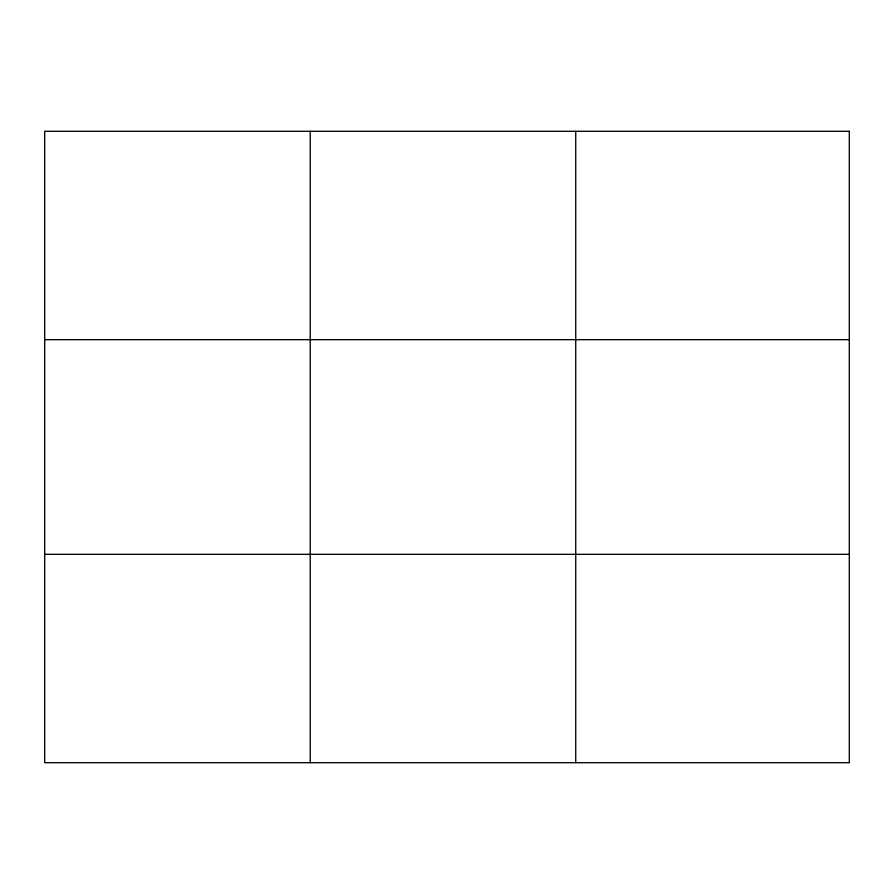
<?xml version="1.0" encoding="UTF-8"?>
<svg xmlns="http://www.w3.org/2000/svg" width="894" height="894" viewBox="0 0 894 894"><rect width="100%" height="100%" fill="white"/><g stroke="black" fill="none" stroke-linecap="round" stroke-linejoin="round"><path stroke-width="1.34" d="M310.218 131.295L310.218 762.705M575.736 131.295L575.736 762.705M44.7 339.664L849.3 339.664M44.7 554.336L849.3 554.336M849.3 131.295L849.3 762.705L44.7 762.705L44.7 131.295L849.3 131.295"/></g></svg>
